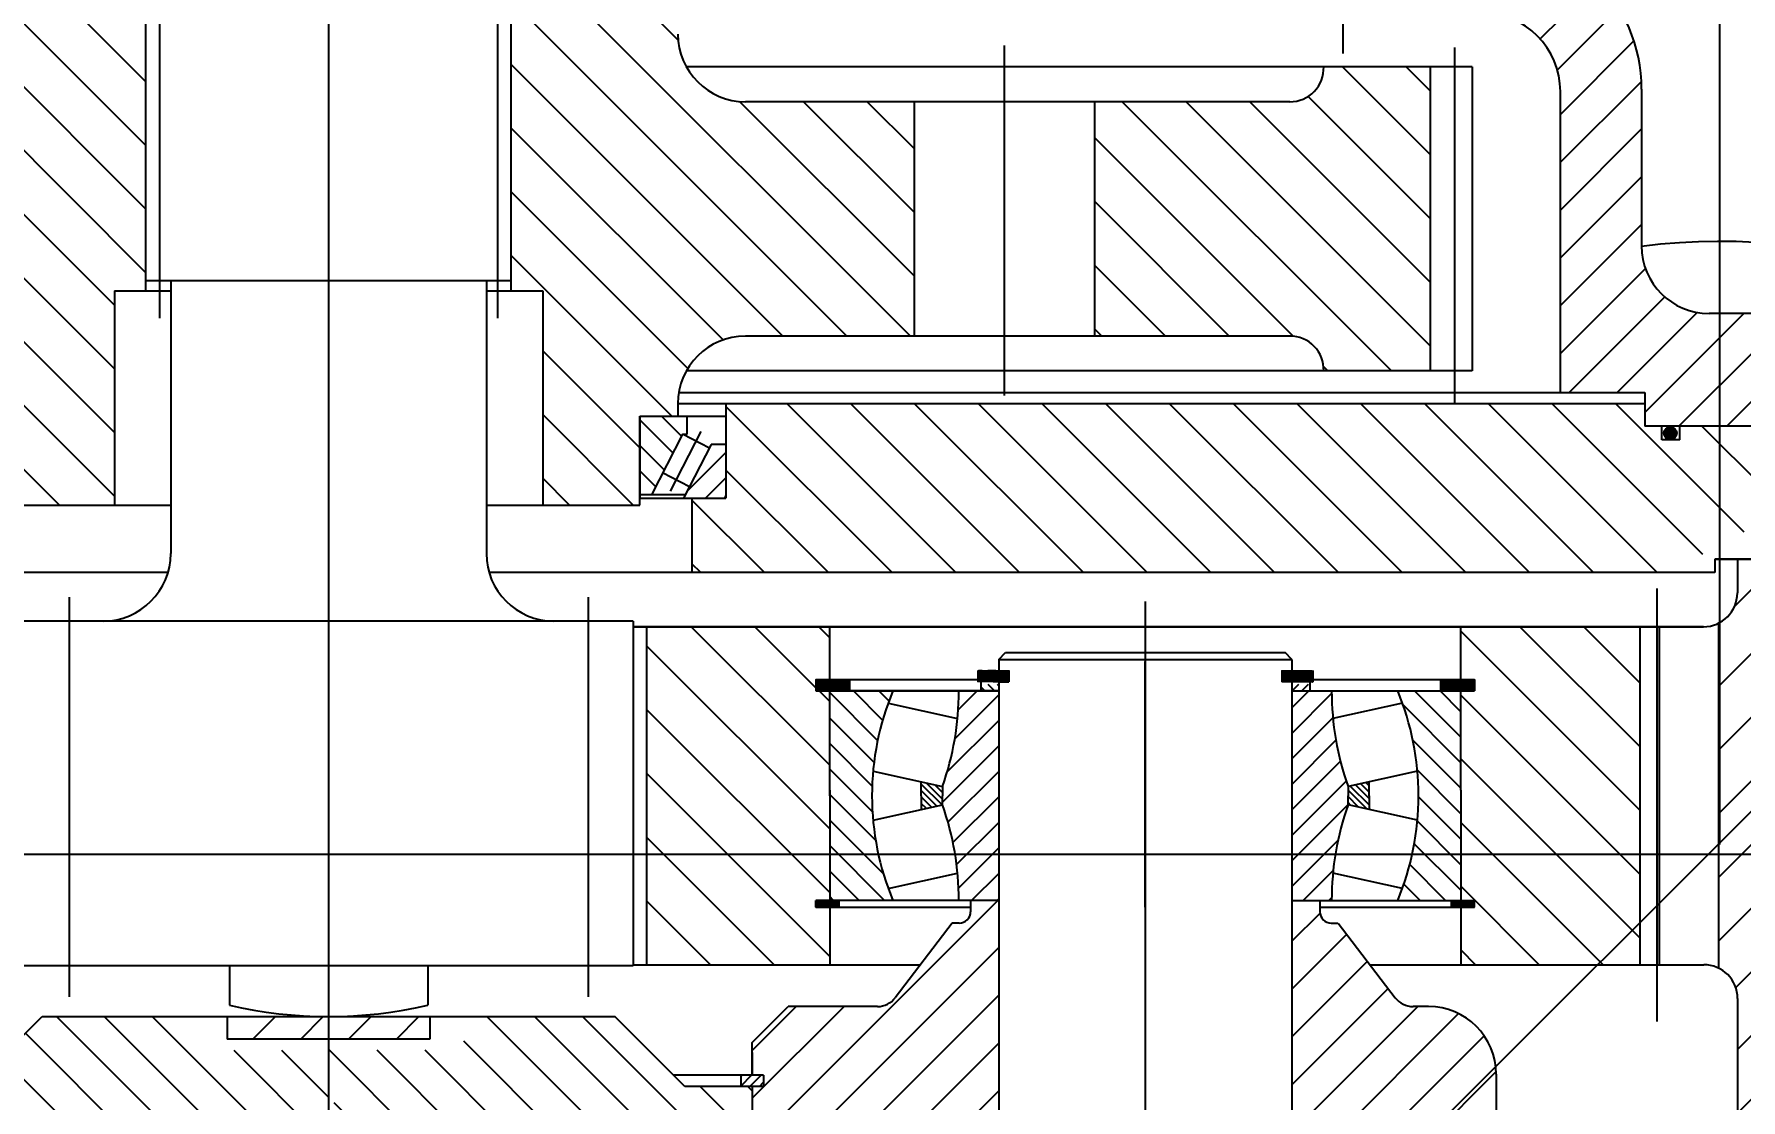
# Model space of a CAD drawing. Header units: millimetres. Extents: x 0 to 42000, y 0 to 29700.
# Drawn here: x 19156 to 19913, y 11989 to 12462 of the extents above; entities that cross this region are included whole.
import ezdxf

# ---------------------------------------------------------------- set-up
doc = ezdxf.new("R2010")
doc.units = ezdxf.units.MM
doc.header["$LTSCALE"] = 1000
doc.linetypes.add('G', pattern=[2, 1.25, -0.25, 0.25, -0.25])
for name, color, linetype in [('01', 7, 'Continuous'), ('02', 1, 'Continuous'), ('05', 142, 'G'), ('08', 1, 'Continuous'), ('10', 1, 'Continuous'), ('11', 3, 'Continuous')]:
    doc.layers.add(name, color=color, linetype=linetype)
doc.styles.get("Standard").update_dxf_attribs({"font": 'isocp', "width": 0.707, "bigfont": 'intecad.shx'})
doc.dimstyles.new('INTE', dxfattribs={"dimscale": 100, "dimtxt": 3.5, "dimasz": 3, "dimexe": 3, "dimexo": 0, "dimgap": 1, "dimtad": 1, "dimdec": 0, "dimdsep": 46, "dimtxsty": 'Standard', "dimcen": 0, "dimclrd": 1, "dimclre": 1, "dimclrt": 3, "dimaunit": 1, "dimadec": 0, "dimazin": 0, "dimtfac": 1, "dimtdec": 0, "dimtmove": 0, "dimatfit": 0, "dimfxl": 1, "dimarcsym": 0})
pattern_1 = [(135, (4698.081268292802, -712.9915346404514), (-14.14213562373095, -14.14213562373095), [])]
pattern_2 = [(45, (4683.626760356682, -304.5716036812109), (-10.60660171779821, 10.60660171779821), [])]
pattern_3 = [(314.9999999978389, (13747.99945485254, 7844.85370287909), (-0.07071067812132183, -0.07071067811598768), [])]
pattern_4 = [(224.9999999976978, (6452.381069146782, 7844.853703163252), (0.0707106781158135, -0.070710678121496), [])]
pattern_5 = [(45, (4698.081268292802, -715.9915346404514), (-0.07071067811865475, 0.07071067811865475), [])]

# ---------------------------------------------------------------- blocks, each defined once
blk = doc.blocks.new('01001')
at = {"layer": '02', "linetype": 'Continuous'}
h = blk.add_hatch(dxfattribs=at)
h.set_pattern_fill('_USER', color=1, scale=15, angle=45, style=0, pattern_type=0)
h.set_pattern_definition(pattern_2)
h.paths.add_polyline_path([(10010.37645506107, 3336.957599658789), (10032.62475829871, 3372.957599658787), (10018.64487150132, 3372.957599658788), (9997.860261810489, 3408.957599658798), (9949.572761810552, 3408.957599658799), (9949.572761810552, 3380.382599628912), (9949.572761810494, 3373.282599642449), (9947.972761810492, 3373.282599642449), (9947.972761810492, 3366.282599642448), (9941.572761810496, 3362.587557919635), (9935.172761810492, 3366.282599642448), (9935.172761810492, 3373.282599642449), (9933.572761810494, 3373.28259964245), (9933.572761810494, 3396.282599642449), (9933.572761810476, 3408.9575996588), (9914.34557855899, 3408.957599658799), (9914.072761810494, 3407.816050346129), (9914.072761810494, 3336.957599658789)])
h.paths.add_polyline_path([(10032.62475829871, 3372.957599658787), (10010.37645506107, 3336.957599658789), (10163.86026181049, 3336.957599658787), (10163.86026181049, 3372.957599658788)])
h.paths.add_polyline_path([(10249.36026181049, 3336.957599658787, -0.4142135623731018), (10284.36026181049, 3301.957599658787), (10284.36026181049, 3225.90964461129), (10320.36026181049, 3260.336231309419), (10320.36026181049, 3302.957599658789, 0.4142135623730943), (10250.36026181049, 3372.957599658789), (10211.86026181049, 3372.957599658788), (10211.86026181049, 3336.957599658787)])
h.paths.add_polyline_path([(10320.36026181049, 3233.457599658791), (10320.36026181049, 3260.336231309419), (10284.36026181049, 3225.90964461129), (10284.3602618105, 3168.457599658791), (10321.83526181049, 3168.457599658791), (10321.83526181049, 3153.457599658789), (10337.15590877469, 3153.457599658789), (10373.36026181045, 3181.783444059348), (10373.36026181045, 3203.45759965879), (10369.76026181026, 3203.45759965879), (10350.36026181049, 3203.45759965879, -0.4142135623730994)])
h.paths.add_polyline_path([(10373.36026181045, 3153.457599658789), (10373.36026181045, 3181.78344405935), (10337.35244743172, 3153.611369107789), (10337.35244743172, 3153.457599658789)], flags=17)
h.paths.add_polyline_path([(10396.36026181045, 3154.578611085149), (10427.86026181049, 3170.152172799031), (10427.86026181049, 3203.45759965879), (10401.06283512046, 3203.457599658791), (10396.36026181045, 3199.778363636266)])
h.paths.add_polyline_path([(9955.00542874775, 3400.61358256479), (9970.176427863578, 3400.61358256479), (9970.176427863578, 3420.305890257097), (9955.00542874775, 3420.305890257097)], flags=9)
h.paths.add_polyline_path([(9904.191175978995, 3387.036775640824), (9919.362175094822, 3387.036775640824), (9919.362175094822, 3406.729083333133), (9904.191175978995, 3406.729083333133)], flags=9)
h.paths.add_polyline_path([(10326.01557284503, 3141.193825914323), (10341.18657196086, 3141.193825914323), (10341.18657196086, 3160.886133606632), (10326.01557284503, 3160.886133606632)], flags=9)
h = blk.add_hatch(dxfattribs=at)
h.set_pattern_fill('_USER', color=1, scale=20, angle=135, style=0, pattern_type=0)
h.set_pattern_definition(pattern_1)
h.paths.add_polyline_path([(9398.098275912576, 3297.457599658798), (9311.360261810492, 3297.4575996588, -0.4142135623728647), (9296.360261810492, 3312.457599658789), (9252.860261810494, 3312.457599658789), (9252.860261810494, 3178.45759965879), (9296.360261810489, 3178.45759965879, -0.4142135623733092), (9311.360261810489, 3193.4575996588), (9398.098275912576, 3193.457599658798)])
h.paths.add_polyline_path([(9656.860261810492, 3372.457599658789), (9599.747761810499, 3372.457599658789), (9599.747761810497, 3332.957599658789), (9582.860261810492, 3332.957599658789), (9582.860261810492, 3327.457599658792, -0.4142135623730673), (9552.860261810492, 3297.457599658796), (9478.098275912576, 3297.457599658797), (9478.098275912576, 3193.457599658796), (9552.860261810494, 3193.457599658795, -0.4142135623730898), (9582.860261810492, 3163.457599658795), (9582.860261810492, 3157.957599658789), (9599.747761810493, 3157.957599658789), (9599.747761810493, 3154.46959965879), (9599.747761810499, 3118.457599658788), (9642.860261810494, 3118.457599658789), (9642.860261810492, 3213.457599658789), (9656.860261810492, 3213.457599658789)])
h.paths.add_polyline_path([(9997.622247708408, 3297.457599658791), (9922.860261810492, 3297.457599658791, -0.414213562373094), (9892.860261810492, 3327.457599658791), (9892.860261810492, 3332.957599658789), (9875.972761810495, 3332.957599658789), (9875.972761810495, 3369.469599658789), (9875.972761810495, 3372.457599658789), (9818.860261810492, 3372.457599658789), (9818.860261810492, 3213.457599658791), (9832.860261810492, 3213.45759965879), (9832.860261810492, 3118.457599658789), (9875.972761810495, 3118.457599658789), (9875.972761810495, 3157.957599658789), (9892.860261810492, 3157.957599658789), (9892.860261810492, 3163.45759965879, -0.4142135623730941), (9922.860261810492, 3193.45759965879), (9997.62224770841, 3193.457599658791)])
h.paths.add_polyline_path([(10226.62900549456, 3312.957599658791), (10179.35192616106, 3312.957599658791, -0.4240125356311736), (10164.36026181049, 3297.45759965879), (10077.62224770841, 3297.457599658791), (10077.62224770841, 3193.457599658791), (10164.3602618105, 3193.457599658791, -0.424012535631208), (10179.35192616106, 3177.957599658789), (10222.44163333413, 3177.957599658789), (10226.62900549456, 3181.788190911139)])
h.paths.add_polyline_path([(10109.71890415275, 3225.531780872473), (10109.71890415275, 3265.383418445107), (10145.71890415275, 3265.383418445107), (10145.71890415275, 3225.531780872473)], flags=24)
h.paths.add_polyline_path([(10102.18459648503, 3265.839934901323), (10117.35559560085, 3265.839934901323), (10117.35559560085, 3285.532242593631), (10102.18459648503, 3285.532242593631)], flags=24)
at = {"layer": '02'}
h = blk.add_hatch(dxfattribs=at)
h.set_pattern_fill('_USER', color=256, scale=20, angle=135, style=0, pattern_type=0)
h.set_pattern_definition(pattern_1)
h.paths.add_polyline_path([(10374.86026181032, 3153.457599658789), (10337.35244743172, 3153.457599658789), (10337.35244743172, 3147.457599658789), (10333.35244743172, 3147.457599658789, -0.04371584273154108), (10332.85659392589, 3147.457599658789), (10329.35244743172, 3147.45759965879), (10329.35244743172, 3153.457599658789), (10321.83526181049, 3153.457599658789), (10321.83526181049, 3163.457599658789), (9914.072761810496, 3163.457599658789), (9914.072761810496, 3121.445599658789), (9899.072761810494, 3121.445599658789), (9899.072761810494, 3088.457599658789), (10332.96148828669, 3088.457599658789), (10374.86026181032, 3111.342541408391)])
h.paths.add_polyline_path([(10427.86026181049, 3140.290928454827), (10394.86026181059, 3122.266461048665), (10394.86026181059, 3094.45759965879), (10408.48526181049, 3094.457599658789), (10408.48526181049, 3079.45759965879), (10427.86026181049, 3079.457599658791)])
h.paths.add_polyline_path([(10427.86026181049, 3140.290928454827), (10427.86026181049, 3153.457599658789), (10394.86026181059, 3153.457599658789), (10394.86026181059, 3122.266461048666)])
h.paths.add_polyline_path([(9576.647761810491, 3121.445599658789), (9561.647761810491, 3121.445599658789), (9561.647761810487, 3163.457599658787), (9272.722761810492, 3163.457599658787), (9272.722761810492, 3103.782599654504), (9252.968662219091, 3103.782599654504), (9252.968662219091, 3088.457599658791), (9576.647761810491, 3088.457599658791)])
h.paths.add_polyline_path([(10109.94517407693, 3063.932192288436), (10109.94517407693, 3110.571029861071), (10145.94517407693, 3110.571029861071), (10145.94517407693, 3063.932192288436)], flags=9)
h.paths.add_polyline_path([(9958.582199809855, 3077.583199658789), (9958.582199809855, 3108.247999658789), (9994.582199809855, 3108.247999658789), (9994.582199809855, 3077.583199658789)], flags=9)
h.paths.add_polyline_path([(10175.45139007138, 3132.362037592963), (10190.6223891872, 3132.362037592963), (10190.6223891872, 3152.054345285272), (10175.45139007138, 3152.054345285272)], flags=24)
h.paths.add_polyline_path([(10324.06297717419, 3141.08641268438), (10339.23397629002, 3141.08641268438), (10339.23397629002, 3160.778720376688), (10324.06297717419, 3160.778720376688)], flags=24)
h = blk.add_hatch(dxfattribs=at)
h.set_pattern_fill('_USER', color=256, scale=0.1, angle=45, style=0, pattern_type=0)
h.set_pattern_definition([(45, (4698.081268292802, -712.9915346404514), (-0.07071067811865475, 0.07071067811865475), [])])
h.paths.add_polyline_path([(10330.26343900231, 3150.287843008341, 0.3888471913201447), (10332.85659392589, 3147.457599658789), (10333.35244743172, 3147.457599658789, 0.3888471913202292), (10335.9456023553, 3150.287843008341, 1)])
h = blk.add_hatch(dxfattribs=at)
h.set_pattern_fill('_USER', color=256, scale=20, angle=45, style=0, pattern_type=0)
h.set_pattern_definition([(45, (4698.081268292802, -712.9915346404514), (-14.14213562373095, 14.14213562373095), [])])
h.paths.add_polyline_path([(9121.285261810492, 3051.105072075105), (9067.70000355169, 3079.457599658791), (9067.235261810492, 3079.457599658791), (9067.235261810492, 3078.457599658789), (9047.860261810492, 3078.45759965879), (9047.860261810494, 2855.907421699933), (9112.735261810492, 2839.03723684441), (9112.735261810492, 2899.457599658787, -0.289261294317525), (9121.285261810492, 2913.000032970419)])
h.paths.add_polyline_path([(9112.860261810492, 3094.457599658789), (9090.860261810492, 3094.457599658788), (9090.860261810492, 3067.20326175943), (9121.285261810493, 3051.105072075106), (9121.285261810492, 3065.975412336253, -0.2867567683141176), (9112.860261810494, 3079.457599658789)])
h.paths.add_polyline_path([(9090.860261810492, 3094.457599658789), (9078.617061609752, 3094.457599658789), (9078.617061609752, 3090.457599658789), (9071.617061609752, 3090.457599658788), (9071.617061609752, 3094.457599658788), (9067.235261810492, 3094.457599658789), (9067.235261810492, 3079.703499435424), (9090.860261810494, 3067.20326175943)])
h.paths.add_polyline_path([(9112.735261810492, 2839.03723684441), (9047.860261810492, 2855.907421699933), (9047.860261810492, 2728.45759965879), (9034.580261810494, 2728.45759965879), (9034.580261810494, 2678.45759965879), (9058.485261810494, 2678.45759965879), (9058.485261810492, 2659.45759965879), (9112.735261810492, 2659.45759965879)])
h.paths.add_polyline_path([(9008.580261810494, 2728.45759965879), (8976.510261810494, 2728.45759965879), (8976.510261810494, 2678.457599658788), (9008.580261810494, 2678.45759965879)])
h.paths.add_polyline_path([(10427.86026181049, 3062.309830953774), (10354.43526181049, 3033.348146779909), (10354.43526181049, 2951.094088121154), (10427.86026181049, 2943.078959105712)])
h.paths.add_polyline_path([(10384.86026181049, 3063.189255898038), (10376.86026181035, 3068.206836634586), (10376.86026181035, 3073.371388236978), (10374.86026181032, 3073.371388236979), (10374.86026181032, 3094.457599658789), (10372.86026181049, 3094.457599658789), (10372.86026181049, 3089.45759965879), (10365.86026181049, 3089.45759965879), (10365.86026181049, 3094.457599658789), (10362.86026181049, 3094.457599658789), (10362.86026181049, 3079.457599658789, -0.2867567683141442), (10354.43526181049, 3065.975412336252), (10354.43526181049, 3033.348146779909), (10384.86026181049, 3045.34895360306)])
h.paths.add_polyline_path([(10427.86026181049, 3078.457599658789), (10408.48526181049, 3078.45759965879), (10408.48526181049, 3094.457599658789), (10394.86026181059, 3094.45759965879), (10394.86026181059, 3073.371388236978), (10392.86026181056, 3073.371388236978), (10392.86026181056, 3068.206836634586), (10384.86026181049, 3063.189255898023), (10384.86026181049, 3045.348953603059), (10427.86026181049, 3062.309830953774)])
h.paths.add_polyline_path([(10427.86026181049, 2943.078959105711), (10354.43526181049, 2951.094088121154), (10354.43526181049, 2913.000032970421, -0.2892612943175812), (10362.98526181049, 2899.457599658788), (10362.98526181049, 2812.420287349652), (10427.86026181049, 2805.665642016207)])
h.paths.add_polyline_path([(10427.86026181049, 2805.665642016207), (10362.98526181049, 2812.420287349651), (10362.98526181049, 2685.87538590358), (10417.31026181049, 2674.478315774517), (10417.31026181049, 2678.457599658789), (10441.14026181049, 2678.457599658787), (10441.14026181049, 2728.457599658788), (10435.89026181018, 2728.457599658788), (10427.86026181049, 2728.45759965879)])
h.paths.add_polyline_path([(10417.31026181049, 2674.478315774516), (10362.98526181049, 2685.87538590358), (10362.98526181049, 2659.457599658789), (10417.31026181049, 2659.457599658789)])
h.paths.add_polyline_path([(10499.21026181049, 2728.45759965879), (10467.14026181049, 2728.45759965879), (10467.14026181049, 2678.457599658789), (10499.21026181049, 2678.45759965879)])
h.paths.add_polyline_path([(10387.40644456204, 2982.288218733184), (10402.57744367787, 2982.288218733184), (10402.57744367787, 3001.980526425493), (10387.40644456204, 3001.980526425493)], flags=24)
at = {"layer": '02', "linetype": 'Continuous'}
h = blk.add_hatch(dxfattribs=at)
h.set_pattern_fill('_USER', color=1, scale=20, angle=135, style=0, pattern_type=0)
h.set_pattern_definition(pattern_1)
h.paths.add_polyline_path([(9960.190261832859, 2991.957599658787), (9960.190261832859, 3035.957599653853), (9954.095406884224, 3035.957599653853), (9954.095406884226, 3038.957599653853), (9960.190261832859, 3038.957599653853), (9960.19026183286, 3064.45759965879), (9878.941611618844, 3064.457599658789), (9878.941611618844, 2914.457599658787), (9960.190261834321, 2914.457599658787), (9960.190261833839, 2939.957599669081), (9954.09540688236, 2939.95759966931), (9954.09540688247, 2942.95759966362), (9960.190261833783, 2942.957599663628)])
h.paths.add_polyline_path([(10240.19026178804, 2988.285462284257), (10240.19026178719, 2942.957599658518), (10246.28511673499, 2942.957599658289), (10246.28511673488, 2939.957599658289), (10240.19026178713, 2939.957599658519), (10240.19026178665, 2914.457599658787), (10319.63151491537, 2914.457599658788), (10319.63151491537, 3019.62019137448)])
h.paths.add_polyline_path([(10246.28511673675, 3035.957599653853), (10240.19026178811, 3035.957599653853), (10240.19026178811, 2991.957599658787), (10240.19026178804, 2988.285462284257), (10319.63151491537, 3019.62019137448), (10319.63151491537, 3064.457599658789), (10289.02121631355, 3064.45759965879), (10242.33467733305, 3038.957599653852), (10246.28511673675, 3038.957599653852)])
h.paths.add_polyline_path([(10240.19026178811, 3064.457599658789), (10240.19026178811, 3038.957599653853), (10242.33467733305, 3038.957599653853), (10289.02121631355, 3064.457599658789)], flags=17)
h.paths.add_polyline_path([(9903.206102576856, 3002.432117611546), (9903.206102576856, 3071.44559965879), (9939.210826986306, 3071.44559965879), (9939.210826986306, 3002.432117611546)], flags=9)
h.paths.add_polyline_path([(10290.11221695485, 2948.247788721553), (10305.28321607068, 2948.247788721553), (10305.28321607068, 2967.940096413861), (10290.11221695485, 2967.940096413861)], flags=24)
h.paths.add_polyline_path([(10233.08882439856, 3028.685489660255), (10248.25982351439, 3028.685489660255), (10248.25982351439, 3048.377797352564), (10233.08882439856, 3048.377797352564)], flags=9)
h = blk.add_hatch(dxfattribs=at)
h.set_pattern_fill('_USER', color=1, scale=0.1, angle=135, style=0, pattern_type=0)
h.set_pattern_definition([(135, (4698.081268292802, -711.9915346404514), (-0.07071067811865477, -0.07071067811865475), [])])
h.paths.add_polyline_path([(10025.85989835344, 3044.957599653852), (10025.85989835344, 3039.957599653852), (10035.19026181048, 3039.957599653853), (10035.19026181048, 3044.957599653852)])
h.paths.add_polyline_path([(10035.19026181049, 3039.957599653853), (10039.60216880108, 3039.957599653852), (10039.60216880108, 3044.957599653852), (10035.19026181049, 3044.957599653852)])
h = blk.add_hatch(dxfattribs=at)
h.set_pattern_fill('_USER', color=1, scale=0.1, angle=135, style=0, pattern_type=0)
h.set_pattern_definition([(45.00000000000001, (15502.29925532817, -711.9915346404514), (0.07071067811865477, -0.07071067811865475), [])])
h.paths.add_polyline_path([(10174.52062526753, 3044.957599653852), (10174.52062526753, 3039.957599653852), (10165.19026181049, 3039.957599653853), (10165.19026181049, 3044.957599653852)])
h.paths.add_polyline_path([(10165.19026181049, 3039.957599653853), (10160.77835481989, 3039.957599653852), (10160.77835481989, 3044.957599653852), (10165.19026181049, 3044.957599653852)])
at = {"layer": '02'}
h = blk.add_hatch(dxfattribs=at)
h.set_pattern_fill('_USER', color=256, scale=0.1, angle=45, style=0, pattern_type=0)
h.set_pattern_definition(pattern_5)
h.paths.add_polyline_path([(10240.19026178811, 3040.957599653853), (10231.15007729624, 3040.957599653852), (10231.15007729625, 3035.957599653854), (10240.19026178811, 3035.957599653853)])
h.paths.add_polyline_path([(10246.28511673676, 3040.957599653854), (10240.19026178811, 3040.957599653854), (10240.19026178811, 3035.957599653853), (10242.33467733305, 3035.957599653853), (10246.28511673677, 3038.115313783325)], flags=16)
h.paths.add_polyline_path([(10233.08882439856, 3025.685489660255), (10248.25982351439, 3025.685489660255), (10248.25982351439, 3045.377797352564), (10233.08882439856, 3045.377797352564)], flags=9)
h = blk.add_hatch(dxfattribs=at)
h.set_pattern_fill('_USER', color=256, scale=0.1, angle=45, style=0, pattern_type=0)
h.set_pattern_definition(pattern_5)
h.paths.add_polyline_path([(9954.095406884226, 3040.957599653852), (9954.095406884226, 3035.957599653852), (9960.190261832857, 3035.957599653853), (9960.190261832857, 3040.957599653852)])
h.paths.add_polyline_path([(9960.190261832857, 3040.957599653852), (9960.190261832857, 3035.957599653852), (9969.23044632475, 3035.957599653852), (9969.23044632475, 3040.957599653852)])
h = blk.add_hatch(dxfattribs=at)
h.set_pattern_fill('_USER', color=256, scale=3, angle=135, style=0, pattern_type=0)
h.set_pattern_definition([(135, (4698.081268292802, -712.9915346404514), (-2.121320343559643, -2.121320343559642), [])])
h.paths.add_polyline_path([(10027.23248792008, 3038.957599653853), (10027.23248792008, 3035.957599653853), (10035.19026181048, 3035.957599653852), (10035.19026181048, 3038.957599653854)])
h = blk.add_hatch(dxfattribs=at)
h.set_pattern_fill('_USER', color=256, scale=3, angle=135, style=0, pattern_type=0)
h.set_pattern_definition([(45.00000000000001, (15502.29925532817, -712.9915346404514), (2.121320343559643, -2.121320343559642), [])])
h.paths.add_polyline_path([(10173.14803570089, 3038.957599653853), (10173.14803570089, 3035.957599653853), (10165.19026181049, 3035.957599653852), (10165.19026181049, 3038.957599653854)])
h = blk.add_hatch(dxfattribs=at)
h.set_pattern_fill('_USER', color=256, scale=0.1, angle=45, style=0, pattern_type=0)
h.set_pattern_definition([(135.0000000001876, (15502.29925534048, -715.991534622764), (0.07071067811842323, 0.07071067811888627), [])])
h.paths.add_polyline_path([(10240.19026178813, 3040.957599654312), (10246.28511673676, 3040.957599654331), (10246.28511673678, 3035.957599654331), (10240.19026178814, 3035.957599654312)])
h.paths.add_polyline_path([(10231.15007729624, 3040.957599654282), (10240.19026178813, 3040.957599654313), (10240.19026178814, 3035.957599654312), (10231.15007729625, 3035.957599654282)])
h = blk.add_hatch(dxfattribs=at)
h.set_pattern_fill('_USER', color=256, scale=3, angle=45, style=0, pattern_type=0)
h.set_pattern_definition([(45, (4698.081268292802, -712.9915346404514), (-2.121320343559642, 2.121320343559643), [])])
h.paths.add_polyline_path([(10231.15007729625, 3038.957599654282), (10240.19026178814, 3038.957599654311), (10240.19026178815, 3035.957599654313), (10231.15007729626, 3035.957599654283)])
at = {"layer": '02', "linetype": 'Continuous'}
h = blk.add_hatch(dxfattribs=at)
h.set_pattern_fill('_USER', color=1, scale=15, angle=45, style=0, pattern_type=0)
h.set_pattern_definition([(45, (4698.081268292802, -304.5716036812109), (-10.60660171779821, 10.60660171779821), [])])
h.paths.add_polyline_path([(9310.530261810494, 2942.957599663723), (9298.030261810494, 2942.957599663708), (9298.030261810494, 2937.957599663907, -0.4142135623729884), (9293.030261810494, 2932.957599663909), (9290.950682277176, 2932.957599663909), (9289.912424871283, 2932.957599663909), (9264.643795918417, 2899.894006511444, -0.2339646167332743), (9256.691888091667, 2895.957599663602), (9249.860261810496, 2895.957599663602, 0.4142135623731128), (9219.860261810492, 2865.957599663602), (9219.860261810492, 2810.957599658629, 0.414213562373094), (9249.860261810492, 2780.957599658629), (9299.92534664064, 2780.957599658629), (9299.92534664064, 2788.957599658626), (9310.530261810494, 2788.957599658626)])
h.paths.add_polyline_path([(9440.530261810494, 2788.957599658626), (9451.373612900457, 2788.957599658625), (9451.373612900457, 2780.957599658627), (9487.860261810492, 2780.957599658628, -0.4142135623730951), (9507.860261810492, 2760.957599658628), (9507.860261810492, 2670.957599658628), (9509.260261810492, 2670.957599658628), (9509.260261810492, 2618.457599658786), (9578.425261810495, 2618.457599658786), (9578.425261810495, 2825.45759965879), (9572.360261810492, 2825.45759965879), (9572.360261810494, 2848.457599658791), (9549.860261810492, 2848.457599658791), (9549.860261810492, 2860.457599658789), (9544.860261810492, 2860.45759965879), (9544.860261810492, 2865.457599658789), (9549.860261810494, 2865.457599658789), (9549.860261810496, 2880.031752290633), (9533.934414437517, 2895.957599663609), (9494.368635534373, 2895.957599658626, -0.2339646167567582), (9486.416727706586, 2899.894006506177), (9461.148098749705, 2932.957599663909), (9458.922506986324, 2932.957599663909), (9458.030261810503, 2932.957599663907, -0.414213562373681), (9453.030261810494, 2937.957599663907), (9453.030261810494, 2942.957599663707), (9440.530261810494, 2942.957599663722)])
h.paths.add_polyline_path([(10035.19026181049, 2942.95759966372), (10022.69026181049, 2942.957599663706), (10022.69026181049, 2937.957599663907, -0.414213562373681), (10017.69026181048, 2932.957599663907), (10016.79801663466, 2932.957599663909), (10014.57242487128, 2932.957599663909), (9989.303795914355, 2899.819853889524, -0.233964616721668), (9981.351888087873, 2895.883447042031), (9941.786109183471, 2895.883447042034), (9925.860261810489, 2879.957599669057), (9925.860261810492, 2865.457599658789), (9930.860261810492, 2865.457599658789), (9930.860261810492, 2860.457599658789), (9925.860261810492, 2860.457599658789), (9925.860261810492, 2848.457599658791), (9903.360261810494, 2848.45759965879), (9903.360261810492, 2825.45759965879), (9897.295261810494, 2825.457599658789), (9897.295261810494, 2618.457599658786), (9966.460261810495, 2618.457599658787), (9966.460261810495, 2670.957599658628), (9967.860261810492, 2670.957599658628), (9967.860261810492, 2760.957599658628, -0.3892033906095524), (9986.139620635447, 2780.883447042032), (10024.34691072053, 2780.883447042033), (10024.34691072053, 2788.883447042031), (10035.19026181049, 2788.883447042031)])
h.paths.add_polyline_path([(10255.86026181049, 2865.883447047007, 0.4142135623731128), (10225.86026181049, 2895.883447047007), (10219.02863552932, 2895.883447047006, -0.2339646167216768), (10211.07672770284, 2899.819853894501), (10185.8080987497, 2932.957599663909), (10184.76984134381, 2932.957599663909), (10183.58250698632, 2932.957599663909), (10182.6902618105, 2932.957599663907, -0.414213562373681), (10177.69026181049, 2937.957599663907), (10177.69026181049, 2942.957599663705), (10165.19026181049, 2942.95759966372), (10165.19026181049, 2788.883447042031), (10175.79517698035, 2788.883447042031), (10175.79517698035, 2780.883447042033), (10225.86026181049, 2780.883447042033, 0.414213562373094), (10255.86026181049, 2810.883447042033)])
at = {"layer": '02', "linetype": 'Continuous', "ltscale": 0.8}
h = blk.add_hatch(dxfattribs=at)
h.set_pattern_fill('_USER', color=1, scale=0.1, angle=45, style=0, pattern_type=0)
h.set_pattern_definition(pattern_3)
h.paths.add_polyline_path([(9964.390052588691, 2942.957599668922), (9964.390052588578, 2939.957599668922), (9954.095406882358, 2939.95759966931), (9954.09540688247, 2942.957599669311)])
h = blk.add_hatch(dxfattribs=at)
h.set_pattern_fill('_USER', color=1, scale=0.1, angle=45, style=0, pattern_type=0)
h.set_pattern_definition(pattern_3)
h.paths.add_polyline_path([(9964.390052588691, 2942.957599668922), (9964.390052588578, 2939.957599668923), (9954.095406882358, 2939.957599669309), (9954.09540688247, 2942.95759966931)])
h = blk.add_hatch(dxfattribs=at)
h.set_pattern_fill('_USER', color=1, scale=0.1, angle=45, style=0, pattern_type=0)
h.set_pattern_definition(pattern_4)
h.paths.add_polyline_path([(10235.99047102878, 2942.957599658343), (10235.99047102866, 2939.957599658343), (10246.28511673488, 2939.957599657929), (10246.285116735, 2942.957599657929)])
h = blk.add_hatch(dxfattribs=at)
h.set_pattern_fill('_USER', color=1, scale=0.1, angle=45, style=0, pattern_type=0)
h.set_pattern_definition(pattern_4)
h.paths.add_polyline_path([(10235.99047102878, 2942.957599658343), (10235.99047102866, 2939.957599658343), (10246.28511673488, 2939.957599657929), (10246.285116735, 2942.957599657929)])
at = {"layer": '02', "linetype": 'Continuous'}
h = blk.add_hatch(dxfattribs=at)
h.set_pattern_fill('_USER', color=1, scale=15, angle=135, style=0, pattern_type=0)
h.set_pattern_definition([(135, (4683.626760356682, -304.5716036812109), (-10.60660171779821, -10.60660171779821), [])])
h.paths.add_polyline_path([(9579.860261810492, 2860.45759965879), (9549.860261810492, 2860.45759965879), (9549.860261810492, 2848.45759965879), (9572.360261810492, 2848.457599658791), (9572.360261810492, 2842.457599658791), (9578.360261810492, 2842.457599658791), (9578.360261810492, 2835.457599658791), (9576.312361057051, 2835.457599658791), (9579.032644618641, 2825.45759965879), (9582.285261810492, 2825.45759965879), (9582.285261810492, 2828.45759965879), (9737.860261810492, 2828.457599658791), (9737.860261810492, 2876.457599658789), (9677.860261810492, 2876.45759965879), (9677.860261810492, 2891.457599658793), (9610.860261810496, 2891.457599658794)])
h.paths.add_polyline_path([(9893.435261810493, 2828.45759965879), (9893.435261810493, 2825.45759965879), (9903.360261810492, 2825.45759965879), (9903.360261810492, 2835.45759965879), (9897.360261810492, 2835.45759965879), (9897.360261810492, 2842.457599658791), (9903.360261810492, 2842.45759965879), (9903.360261810492, 2848.45759965879), (9925.860261810492, 2848.457599658791), (9925.860261810492, 2860.457599658789), (9895.860261810494, 2860.457599658789), (9864.860261810496, 2891.457599658789), (9797.860261810492, 2891.45759965879), (9797.860261810492, 2876.45759965879), (9737.860261810492, 2876.45759965879), (9737.860261810492, 2859.790066694007), (9749.10869787393, 2828.45759965879)])
h.paths.add_polyline_path([(9576.312361057051, 2835.45759965879), (9572.360261810492, 2835.457599658791), (9572.360261810492, 2825.45759965879), (9579.032644618641, 2825.45759965879)], flags=16)
h.paths.add_polyline_path([(9540.734952234932, 2854.864873905651), (9555.90595135076, 2854.864873905651), (9555.90595135076, 2874.557181597959), (9540.734952234932, 2874.557181597959)], flags=9)
h.paths.add_polyline_path([(9568.271313976718, 2829.863582564773), (9583.442313092546, 2829.863582564773), (9583.442313092546, 2849.555890257082), (9568.271313976718, 2849.555890257082)], flags=25)
h.paths.add_polyline_path([(9730.771313976718, 2850.696049599987), (9745.942313092546, 2850.696049599987), (9745.942313092546, 2870.388357292296), (9730.771313976718, 2870.388357292296)], flags=9)
h = blk.add_hatch(dxfattribs=at)
h.set_pattern_fill('_USER', color=1, scale=15, angle=45, style=0, pattern_type=0)
h.set_pattern_definition(pattern_2)
h.paths.add_polyline_path([(9782.860261810492, 2891.45759965879), (9737.860261810492, 2891.457599658791), (9737.860261810492, 2881.457599658791), (9782.860261810492, 2881.457599658789)])
h.paths.add_polyline_path([(9737.860261810492, 2881.45759965879), (9737.860261810492, 2891.457599658791), (9692.860261810492, 2891.457599658792), (9692.860261810492, 2881.457599658791)])
at = {"layer": '05', "linetype": 'G'}
h = blk.add_hatch(dxfattribs=at)
h.set_pattern_fill('_USER', color=4, scale=3, angle=45, style=0, pattern_type=0)
h.set_pattern_definition([(45, (6138.521607112002, -304.5716036812109), (-2.121320343559642, 2.121320343559643), [])])
h.paths.add_polyline_path([(9930.860261810492, 2860.457599658789), (9930.860261810492, 2865.457599658789), (9920.860261810492, 2865.457599658791), (9920.860261810492, 2860.457599658789)])
at = {"layer": '10', "ltscale": 0.8}
h = blk.add_hatch(dxfattribs=at)
h.set_pattern_fill('U', color=256, scale=8, angle=134.9999999882484, style=0, pattern_type=0)
h.set_pattern_definition([(134.9999999882484, (10100.19026181049, 3035.957599653853), (-5.65685425065262, -5.65685424833214), [])])
edge = h.paths.add_edge_path()
edge.add_arc((10100.19026181049, 2989.457599658827), 121.2499999811928, 157.4490302580633, 180.0000000000001, ccw=False)
edge.add_line((9988.211190123397, 3035.957599653853), (9960.190261832859, 3035.957599653853))
edge.add_line((9960.190261832859, 3035.957599653853), (9960.190261832859, 2989.457599658826))
edge.add_line((9960.190261832859, 2989.457599658826), (9960.190261833735, 2942.957599663627))
edge.add_line((9960.190261833735, 2942.957599663628), (9988.211190123397, 2942.9575996638))
edge.add_arc((10100.19026181049, 2989.457599658826), 121.2499999811928, 180, 202.5509697419367, ccw=False)
edge = h.paths.add_edge_path()
edge.add_line((10212.16933349757, 2942.9575996638), (10240.19026178723, 2942.957599663628))
edge.add_line((10240.19026178723, 2942.957599663628), (10240.19026178811, 2989.457599658827))
edge.add_line((10240.19026178811, 2989.457599658826), (10240.19026178811, 3035.957599653853))
edge.add_line((10240.19026178811, 3035.957599653853), (10212.16933349757, 3035.957599653853))
edge.add_arc((10100.19026181049, 2989.457599658827), 121.249999981193, 359.99999999999994, 382.5509697419367, ccw=False)
edge.add_arc((10100.19026181049, 2989.457599658826), 121.2499999811929, 337.4490302580633, 360, ccw=False)
h = blk.add_hatch(dxfattribs=at)
h.set_pattern_fill('U', color=256, scale=8, angle=224.9999999647452, style=0, pattern_type=0)
h.set_pattern_definition([(224.9999999647452, (10100.19026181049, 3035.957599653853), (5.656854246011648, -5.656854252973113), [])])
edge = h.paths.add_edge_path()
edge.add_line((10017.50276181086, 2942.9575996638), (10035.19026182461, 2942.95759966372))
edge.add_line((10035.19026182461, 2942.95759966372), (10035.18096182487, 3035.957599653853))
edge.add_line((10035.18096182487, 3035.957599653853), (10017.50276181086, 3035.957599653853))
edge.add_arc((9890.190261831498, 3035.957599653853), 127.3124999793561, 340.5215562889446, 360, ccw=False)
edge.add_line((10010.21628701891, 2993.504968066345), (10010.21628701891, 2989.457599658826))
edge.add_line((10010.21628701891, 2989.457599658826), (10010.21628701891, 2985.410231251308))
edge.add_arc((9890.190261831498, 2942.9575996638), 127.3124999793562, 360, 379.47844371105543, ccw=False)
edge = h.paths.add_edge_path()
edge.add_line((10165.19026179636, 2942.95759966372), (10182.87776181011, 2942.9575996638))
edge.add_arc((10310.19026178947, 2942.9575996638), 127.3124999793563, 160.5215562889447, 180, ccw=False)
edge.add_line((10190.16423660206, 2985.410231251309), (10190.16423660206, 2989.457599658827))
edge.add_line((10190.16423660206, 2989.457599658826), (10190.16423660206, 2993.504968066345))
edge.add_arc((10310.19026178947, 3035.957599653853), 127.3124999793559, 180, 199.4784437110554, ccw=False)
edge.add_line((10182.87776181011, 3035.957599653853), (10165.1995617961, 3035.957599653853))
edge.add_line((10165.1995617961, 3035.957599653853), (10165.19026179636, 2942.95759966372))
h = blk.add_hatch(dxfattribs=at)
h.set_pattern_fill('U', color=256, scale=2, angle=134.9999999882484, style=0, pattern_type=0)
h.set_pattern_definition([(134.9999999882484, (10100.19026181049, 3035.957599653853), (-1.414213562663155, -1.414213562083035), [])])
h.paths.add_polyline_path([(10000.8412870187, 2983.334338394134), (10010.21628701891, 2985.410231251309), (10010.21628701891, 2989.457599658826), (10010.21628701891, 2993.504968066345), (10000.8412870187, 2995.58086092352), (10000.8412870187, 2989.457599658826)])
h.paths.add_polyline_path([(10199.53923660227, 2989.457599658826), (10199.53923660227, 2995.58086092352), (10190.16423660206, 2993.504968066345), (10190.16423660206, 2989.457599658826), (10190.16423660206, 2985.410231251309), (10199.53923660227, 2983.334338394134)])
at = {"layer": '11', "linetype": 'Continuous'}
h = blk.add_hatch(dxfattribs=at)
h.set_pattern_fill('_USER', color=3, scale=8, angle=135, style=0, pattern_type=0)
h.set_pattern_definition([(135, (4698.081268292802, -304.5716036812109), (-5.656854249492381, -5.65685424949238), [])])
h.paths.add_polyline_path([(9599.747761810497, 3157.957599658788), (9580.268579775042, 3157.957599658789), (9578.716310169799, 3157.95759965879), (9578.716310169799, 3149.86575548536), (9580.841438729423, 3149.865755485361), (9594.632630963213, 3123.032599658786), (9599.747761810499, 3123.032599658788)])
h.paths.add_polyline_path([(9875.972761810495, 3123.032599658788), (9881.087892657772, 3123.032599658787), (9894.879084891563, 3149.865755485361), (9897.004213451186, 3149.86575548536), (9897.004213451186, 3157.957599658789), (9875.972761810495, 3157.957599658789)])
h = blk.add_hatch(dxfattribs=at)
h.set_pattern_fill('_USER', color=3, scale=8, angle=45, style=0, pattern_type=0)
h.set_pattern_definition([(45, (4698.081268292802, -304.5716036812109), (-5.65685424949238, 5.656854249492381), [])])
h.paths.add_polyline_path([(9561.647761810491, 3122.597599658789, 0.4142135623732107), (9562.799761810493, 3121.445599658789), (9580.380486607148, 3121.445599658789), (9568.14205026393, 3145.257599658788), (9561.647761810491, 3145.257599658788)])
h.paths.add_polyline_path([(9914.072761810494, 3145.257599658788), (9907.578473357054, 3145.257599658788), (9895.340037013839, 3121.445599658789), (9912.920761810496, 3121.445599658789, 0.4142135623728638), (9914.072761810496, 3122.597599658789)])
at = {"layer": '01', "ltscale": 0.8}
for p, q in [((9656.860261810494, 3213.457599658789), (9656.860261810494, 3372.45759965879)), ((9818.860261810494, 3213.457599658791), (9818.860261810494, 3372.457599658789)), ((10245.17400549456, 3312.957599658791), (9896.879499696961, 3312.957599658792)), ((10226.62900549456, 3312.957599658791), (10226.62900549456, 3178.45759965879)), ((10320.3602618105, 3302.957599658789), (10320.36026181049, 3233.45759965879)), ((9642.860261810492, 3213.457599658789), (9642.860261810496, 3118.457599658789)), ((9642.860261810492, 3213.457599658789), (9667.860261810494, 3213.457599658789)), ((9818.860261810494, 3217.957599658789), (9656.860261810494, 3217.957599658789)), ((9667.860261810494, 3217.957599658789), (9667.860261810494, 3096.957599658789)), ((9807.860261810494, 3217.957599658789), (9807.860261810494, 3096.957599658789)), ((9807.860261810494, 3213.457599658791), (9832.860261810494, 3213.45759965879)), ((9832.860261810494, 3213.45759965879), (9832.860261810494, 3118.457599658789)), ((10427.86026181049, 3203.457599658789), (10350.36026181049, 3203.45759965879)), ((10245.17400549456, 3177.957599658789), (9896.879499696961, 3177.957599658791)), ((9893.279862894995, 3168.457599658789), (10321.83526181049, 3168.457599658791)), ((9875.972761810497, 3157.957599658789), (9875.972761810497, 3121.445599658789)), ((9875.972761810497, 3157.957599658789), (9914.0727618105, 3157.95759965879)), ((9892.860261810494, 3163.457599658789), (10300.36026181049, 3163.457599658789)), ((9892.860261810494, 3163.457599658789), (10321.83526181049, 3163.457599658789)), ((9892.860261810494, 3163.457599658789), (9892.860261810494, 3157.957599658789)), ((9897.004213451188, 3149.86575548536), (9897.004213451188, 3157.957599658789)), ((10374.86026181032, 3153.457599658789), (10321.83526181049, 3153.457599658789)), ((10329.35244743172, 3147.45759965879), (10329.35244743172, 3153.457599658789)), ((10337.35244743172, 3147.457599658789), (10337.35244743172, 3153.457599658789)), ((9894.879084891563, 3149.86575548536), (9881.087892657775, 3123.032599658787)), ((10337.35244743172, 3147.457599658789), (10329.35244743172, 3147.45759965879)), ((9897.987773487102, 3126.597230074081), (9886.068514408204, 3132.723262893474)), ((9875.972761810497, 3121.445599658789), (9914.072761810496, 3121.445599658789)), ((9899.072761810496, 3121.445599658789), (9899.072761810496, 3088.457599658791)), ((9599.7477618105, 3118.457599658788), (9667.860261810494, 3118.457599658789)), ((9807.860261810494, 3118.457599658789), (9875.972761810497, 3118.457599658789)), ((10374.86026181032, 3094.457599658789), (10352.86026181049, 3094.457599658788)), ((9666.478437853002, 3088.457599658791), (9122.860261810494, 3088.457599658791)), ((10352.8602618105, 3088.457599658789), (9809.242085767986, 3088.45759965879)), ((9899.072761810496, 3088.45759965879), (9809.242085767986, 3088.457599658789)), ((9873.001761810494, 3066.957599658789), (9602.718761810494, 3066.957599658789)), ((9873.001761810494, 3066.957599658789), (9873.001761810494, 2913.957599658789)), ((10347.86026181049, 3064.457599658787), (9873.001761810494, 3064.457599658787)), ((9960.190261832859, 3035.957599653853), (9960.19026183286, 3064.457599658787)), ((10240.19026178811, 2991.957599658787), (10240.19026178811, 3064.457599658787)), ((10319.63151491537, 3064.457599658787), (10319.63151491537, 2914.457599658788)), ((10035.19026181049, 3049.957599653853), (10035.19026181049, 3035.957599653853)), ((10165.19026181049, 3049.957599653853), (10165.19026181049, 2783.883447042031)), ((9954.095406884226, 3039.957599653854), (9954.095406884226, 3035.957599653852)), ((10246.28511673676, 3040.957599654333), (10246.28511673678, 3035.957599654331)), ((10246.28511673676, 3040.957599654333), (10246.28511673678, 3035.957599654331)), ((9954.095406884226, 3035.957599653853), (10035.19026181049, 3035.957599653853)), ((9960.19026183286, 2989.457599658826), (9960.19026183286, 3035.957599653853)), ((10035.19026181049, 3035.957599653852), (9960.190261832859, 3035.957599653853)), ((9986.129970489546, 3030.589247318769), (10016.91823837196, 3023.771845144852)), ((10035.19026181049, 3035.957599653852), (10035.19026181049, 2783.883447042032)), ((10165.19026181049, 3035.957599653853), (10246.28511673675, 3035.957599653853)), ((10165.19026181049, 3035.957599653853), (10240.19026178811, 3035.957599653853)), ((10214.25055313143, 3030.589247318769), (10183.46228524901, 3023.771845144852)), ((9979.428019136496, 3000.322370240262), (10010.21628701891, 2993.504968066345)), ((10220.95250448448, 3000.322370240262), (10190.16423660206, 2993.504968066345)), ((9960.19026183286, 2991.957599658787), (9960.190261834323, 2914.457599658786)), ((10000.8412870187, 2989.457599658826), (10000.8412870187, 2995.58086092352)), ((10010.21628701891, 2993.504968066345), (10010.21628701891, 2989.457599658826)), ((10190.16423660206, 2993.504968066345), (10190.16423660206, 2989.457599658826)), ((10199.53923660227, 2989.457599658826), (10199.53923660227, 2995.58086092352)), ((10240.19026178811, 2991.957599658787), (10240.19026178665, 2914.457599658787)), ((9979.428019136496, 2978.592829077392), (10010.21628701891, 2985.410231251309)), ((10000.8412870187, 2989.457599658826), (10000.8412870187, 2983.334338394134)), ((10010.21628701891, 2985.410231251309), (10010.21628701891, 2989.457599658826)), ((10190.16423660206, 2985.410231251309), (10190.16423660206, 2989.457599658826)), ((10220.95250448448, 2978.592829077392), (10190.16423660206, 2985.410231251309)), ((10199.53923660227, 2989.457599658826), (10199.53923660227, 2983.334338394134)), ((9986.129970489546, 2948.325951998885), (10016.91823837196, 2955.143354172802)), ((10214.25055313143, 2948.325951998885), (10183.46228524901, 2955.143354172802)), ((10035.19026181049, 2942.95759966372), (9954.095406884226, 2942.95759966362)), ((10035.19026181049, 2942.957599666252), (9954.095406882472, 2942.95759966931)), ((10035.19026181049, 2942.957599666252), (9954.095406882472, 2942.95759966931)), ((10035.19026181049, 2942.95759966372), (9954.095406884226, 2942.95759966362)), ((9954.09540688236, 2939.95759966931), (9954.095406882472, 2942.957599669311)), ((9954.09540688236, 2939.95759966931), (9954.095406882472, 2942.957599669311)), ((9954.09540688236, 2939.95759966931), (10022.69026181049, 2939.957599666723)), ((9954.09540688236, 2939.95759966931), (10022.69026181049, 2939.957599666722)), ((9964.39005258858, 2939.957599668922), (9964.390052588693, 2942.957599668922)), ((9964.39005258858, 2939.957599668922), (9964.390052588693, 2942.957599668922)), ((10165.19026181049, 2942.95759966372), (10240.19026178724, 2942.957599663628)), ((10165.19026181049, 2942.957599661348), (10246.28511673499, 2942.957599658289)), ((10165.19026181049, 2942.957599661348), (10246.28511673499, 2942.957599658289)), ((10165.19026181049, 2942.95759966372), (10240.19026178724, 2942.957599663628)), ((10177.69026181049, 2939.957599660876), (10246.28511673488, 2939.957599658289)), ((10177.69026181049, 2939.957599660876), (10246.28511673488, 2939.957599658289)), ((10235.99047102866, 2939.957599658343), (10235.99047102878, 2942.957599658343)), ((10235.99047102866, 2939.957599658343), (10235.99047102878, 2942.957599658343)), ((10246.28511673488, 2939.957599658288), (10246.28511673499, 2942.957599658289)), ((10246.28511673488, 2939.957599657929), (10246.285116735, 2942.95759965793)), ((10246.28511673488, 2939.957599657929), (10246.285116735, 2942.95759965793)), ((10246.28511673488, 2939.957599658288), (10246.28511673499, 2942.957599658289)), ((9873.001761810494, 2913.957599658789), (9602.718761810494, 2913.957599658789)), ((9693.860261810494, 2913.957599658789), (9693.860261810494, 2896.457599658791)), ((9781.860261810494, 2913.957599658789), (9781.860261810492, 2896.45759965879)), ((9873.001761810494, 2914.457599658787), (10000.46556199005, 2914.457599658789)), ((10199.91496162715, 2914.457599658787), (10347.9852618105, 2914.457599658788))]:
    blk.add_line(p, q, dxfattribs=at)
at = {"layer": '01', "color": 7, "linetype": 'Continuous', "ltscale": 0.8}
for p, q in [((10245.17400549456, 3312.957599658791), (10245.17400549456, 3177.957599658789)), ((10164.36026181049, 3297.45759965879), (9922.860261810494, 3297.457599658791)), ((9997.62224770841, 3297.45759965879), (9997.62224770841, 3193.45759965879)), ((10077.62224770841, 3297.45759965879), (10077.62224770841, 3193.45759965879)), ((10164.3602618105, 3193.457599658791), (9922.860261810494, 3193.45759965879)), ((10321.83526181049, 3168.457599658791), (10321.83526181049, 3153.457599658789)), ((9875.972761810497, 3118.457599658789), (9875.972761810497, 3157.957599658789)), ((9914.072761810497, 3163.457599658789), (9914.072761810497, 3121.445599658789)), ((9907.578473357058, 3145.257599658788), (9895.34003701384, 3121.445599658789)), ((10352.86026181049, 3094.457599658789), (10374.86026181032, 3094.45759965879)), ((10352.86026181049, 3094.457599658789), (10352.86026181049, 3088.457599658789)), ((10362.8602618105, 3094.457599658789), (10362.86026181049, 3079.457599658789)), ((10362.86026181049, 3094.457599658789), (10362.86026181049, 3079.457599658789)), ((9873.001761810494, 3064.457599658789), (10347.86026181049, 3064.457599658789)), ((10328.23526181049, 3064.457599658789), (10328.2352618105, 2914.457599658788)), ((10354.43526181049, 3065.975412336252), (10354.43526181049, 2913.000032970421)), ((10362.9852618105, 2899.457599658788), (10362.98526181049, 2659.457599658789))]:
    blk.add_line(p, q, dxfattribs=at)
at = {"layer": '01'}
for p, q in [((10284.3602618105, 3168.457599658791), (10284.3602618105, 3301.957599658787)), ((9878.941611618846, 3064.457599658787), (9878.941611618846, 2914.457599658787)), ((10035.19026181049, 3049.957599653853), (10038.19026181049, 3052.957599653853)), ((10038.19026181049, 3052.957599653853), (10162.19026181049, 3052.957599653853)), ((10165.19026181049, 3049.957599653853), (10162.19026181049, 3052.957599653853)), ((10035.19026181049, 3049.957599653853), (10165.19026181049, 3049.957599653853)), ((9692.860261810494, 2891.45759965879), (9692.860261810494, 2881.45759965879)), ((9782.860261810494, 2891.45759965879), (9782.860261810494, 2881.45759965879)), ((9782.860261810494, 2881.45759965879), (9692.860261810494, 2881.45759965879))]:
    blk.add_line(p, q, dxfattribs=at)
at = {"layer": '01', "color": 7, "linetype": 'Continuous'}
for p, q in [((9894.879084891563, 3149.86575548536), (9897.004213451188, 3149.86575548536)), ((9906.798343970466, 3143.739722665966), (9894.879084891563, 3149.86575548536)), ((9914.072761810497, 3145.257599658788), (9907.578473357056, 3145.257599658788)), ((9896.155692921646, 3123.032599658784), (9875.97276181049, 3123.032599658788)), ((9954.095406884226, 3040.957599653852), (10039.60216880108, 3040.957599653853)), ((10027.23248792008, 3039.957599653853), (10027.23248792008, 3035.957599653853)), ((10160.77835481989, 3040.957599653853), (10246.28511673676, 3040.957599653853)), ((10173.14803570089, 3039.957599653853), (10173.14803570089, 3035.957599653853)), ((10231.15007729625, 3040.957599653852), (10231.15007729626, 3035.957599654283)), ((10231.15007729625, 3040.957599653852), (10231.15007729626, 3035.957599654283))]:
    blk.add_line(p, q, dxfattribs=at)
at = {"layer": '01', "ltscale": 1.2}
for p, q in [((10022.69026181049, 2942.957599666723), (10022.69026181049, 2937.957599663907)), ((10177.69026181049, 2942.957599666723), (10177.69026181049, 2937.957599663907)), ((10014.57242487128, 2932.957599663907), (9989.303795914357, 2899.819853889524)), ((10016.79801663466, 2932.957599663909), (10014.57242487128, 2932.957599663909)), ((10017.69026181049, 2932.957599663907), (10016.79801663466, 2932.957599663909)), ((10017.69026181049, 2932.957599663907), (10016.79801663466, 2932.957599663909)), ((10182.6902618105, 2932.957599663907), (10183.58250698632, 2932.957599663909)), ((10183.58250698632, 2932.957599663909), (10184.76984134381, 2932.957599663909)), ((10184.76984134381, 2932.957599663909), (10185.63809874971, 2932.957599663909)), ((10185.80809874971, 2932.957599663907), (10211.07672770284, 2899.8198538945)), ((10225.86026181049, 2895.883447047007), (10219.02863552932, 2895.883447047006)), ((9579.860261810494, 2860.45759965879), (9610.860261810496, 2891.457599658793)), ((9895.860261810494, 2860.45759965879), (9864.860261810492, 2891.457599658793)), ((9925.860261810494, 2865.45759965879), (9925.86026181049, 2879.957599669063)), ((9925.860261810494, 2865.45759965879), (9925.86026181049, 2879.957599669063)), ((10255.86026181049, 2865.883447047007), (10255.86026181049, 2810.883447042033))]:
    blk.add_line(p, q, dxfattribs=at)
at = {"layer": '01', "color": 7, "linetype": 'Continuous', "ltscale": 1.2}
for p, q in [((9925.860261810494, 2879.957599669061), (9941.78610918347, 2895.883447042032)), ((9981.351888087873, 2895.883447042031), (9941.78610918347, 2895.883447042034)), ((9610.860261810496, 2891.457599658794), (9864.860261810496, 2891.457599658789)), ((9925.860261810494, 2875.457599658794), (9925.860261810494, 2865.45759965879)), ((9925.860261810494, 2875.457599658794), (9925.860261810494, 2865.45759965879)), ((9930.860261810494, 2865.457599658789), (9890.860261810494, 2865.45759965879)), ((9930.860261810494, 2865.457599658789), (9890.860261810494, 2865.45759965879)), ((9930.860261810494, 2865.457599658789), (9890.860261810494, 2865.45759965879)), ((9930.860261810494, 2865.457599658789), (9890.860261810494, 2865.45759965879)), ((9920.860261810494, 2860.457599658789), (9920.860261810494, 2865.457599658789)), ((9920.860261810494, 2860.457599658789), (9920.860261810494, 2865.457599658789)), ((9930.860261810494, 2865.457599658789), (9930.860261810494, 2860.45759965879)), ((9930.860261810494, 2865.457599658789), (9930.860261810494, 2860.45759965879)), ((9930.860261810494, 2860.457599658789), (9895.860261810494, 2860.457599658789)), ((9930.860261810494, 2860.457599658789), (9895.860261810494, 2860.457599658789)), ((9930.860261810494, 2860.457599658789), (9895.860261810494, 2860.457599658789)), ((9930.860261810494, 2860.457599658789), (9895.860261810494, 2860.457599658789)), ((9925.860261810494, 2860.457599658789), (9925.860261810494, 2848.45759965879)), ((9925.860261810494, 2860.457599658789), (9925.860261810494, 2848.45759965879))]:
    blk.add_line(p, q, dxfattribs=at)
at = {"layer": '01', "ltscale": 0.8}
blk.add_circle((10333.10452067881, 3150.287843008341), 2.841081676490916, dxfattribs=at)
at = {"layer": '01'}
blk.add_arc((10250.3602618105, 3302.957599658789), 70, 0, 90, dxfattribs=at)
at = {"layer": '01', "ltscale": 0.8}
for centre, radius, start, end in [((10249.3602618105, 3301.957599658787), 35, 0, 90), ((10350.36026181049, 3233.45759965879), 30, 180, 270), ((9912.920761810497, 3122.597599658789), 1.152, 270, 0), ((9637.860261810494, 3096.957599658789), 30, 270, 0), ((9837.860261810494, 3096.957599658789), 30, 180, 270), ((10100.19026181049, 2989.457599658826), 121.2499999811933, 157.4490302580593, 180), ((9890.1902618315, 3035.957599653853), 127.3124999793559, 340.5215562889344, 0), ((10310.19026178947, 3035.957599653853), 127.3124999793559, 180, 199.4784437110657), ((10100.19026181049, 2989.457599658826), 121.2499999811933, 0, 22.55096974194069), ((10100.19026181049, 2989.457599658826), 121.2499999811933, 180, 202.5509697419407), ((9890.1902618315, 2942.9575996638), 127.3124999793559, 0, 19.47844371106565), ((10310.19026178947, 2942.9575996638), 127.3124999793559, 160.5215562889343, 180), ((10100.19026181049, 2989.457599658826), 121.2499999811933, 337.4490302580593, 0), ((10347.9852618105, 2899.457599658788), 15, 0, 90), ((9737.860261810496, 3087.557599658779), 196.0999999999877, 257.0338526142068, 282.9661473857932)]:
    blk.add_arc(centre, radius, start, end, dxfattribs=at)
at = {"layer": '01', "color": 7, "linetype": 'Continuous', "ltscale": 0.8}
for centre, radius, start, end in [((9922.860261810494, 3327.457599658791), 30, 180, 270), ((10164.36026181049, 3312.4575996588), 15, 270, 1.910213171680888), ((9922.860261810494, 3163.45759965879), 30, 90, 180), ((10164.3602618105, 3178.457599658801), 15, 358.0897868282402, 90), ((10347.86026181049, 3079.457599658789), 15, 270, 0)]:
    blk.add_arc(centre, radius, start, end, dxfattribs=at)
at = {"layer": '01', "ltscale": 1.2}
for centre, radius, start, end in [((10017.69026181049, 2937.957599663907), 5, 269.9999999998957, 0), ((10182.69026181049, 2937.957599663907), 5, 180, 270.0000000001042), ((9981.351888087875, 2905.883447042031), 10, 270, 322.673279260366), ((10219.02863552932, 2905.883447047006), 10, 217.326720739634, 270), ((10225.86026181049, 2865.883447047007), 30, 0, 90)]:
    blk.add_arc(centre, radius, start, end, dxfattribs=at)
at = {"layer": '02'}
for p, q in [((10025.85989835344, 3044.957599653852), (10025.85989835344, 3039.957599653853)), ((10039.60216880108, 3044.957599653853), (10039.60216880108, 3039.957599653852)), ((10160.77835481989, 3044.957599653853), (10160.77835481989, 3039.957599653852)), ((10174.52062526753, 3044.957599653852), (10174.52062526753, 3039.957599653853)), ((10035.19026181049, 3039.957599653853), (10039.60216880108, 3039.957599653852)), ((10165.19026181049, 3039.957599653853), (10160.77835481989, 3039.957599653852))]:
    blk.add_line(p, q, dxfattribs=at)
at = {"layer": '05', "color": 4, "linetype": 'G', "ltscale": 1.2}
blk.add_line((10187.86026181049, 3484.046949921336), (10187.86026181049, 3318.889584558674), dxfattribs=at)
at = {"layer": '05', "color": 4, "linetype": 'G', "ltscale": 0.8}
for p, q in [((9662.860261810494, 3378.760690582424), (9662.860261810494, 3201.370535695848)), ((9812.860261810494, 3378.760690582424), (9812.860261810494, 3201.370535695848)), ((10037.62224770841, 3322.343717746969), (10037.62224770841, 3167.049659105612)), ((10237.3932618105, 3321.565619282103), (10237.3932618105, 3163.457599658788)), ((9889.519226612987, 3124.602126156157), (9903.124663116478, 3151.073862000153)), ((9622.713761810493, 3077.584899572829), (9622.713761810493, 2900.2567951594)), ((9853.006761810495, 3077.584899572829), (9853.006761810495, 2900.2567951594)), ((10327.14026181049, 3081.35166286991), (10327.14026181049, 2889.241457382598))]:
    blk.add_line(p, q, dxfattribs=at)
at = {"layer": '05', "color": 4, "linetype": 'G'}
blk.add_line((10100.19026181049, 3075.582494002646), (10100.19026181049, 2758.239094961305), dxfattribs=at)
at = {"layer": '05', "ltscale": 0.8}
blk.add_line((10100.19026181049, 2939.95759966376), (10100.19026181049, 3048.957599653814), dxfattribs=at)
blk = doc.blocks.new('*D675')
at = {"layer": '08', "color": 1, "lineweight": -2}
for p, q in [((32404.03486501363, 24603.68977858873), (33320.54802728922, 24603.68977858873)), ((33020.54802728922, 7640.506100773218), (33020.54802728922, 24303.68977858873)), ((18876.05235117389, 7340.506100773222), (33320.54802728922, 7340.506100773218))]:
    blk.add_line(p, q, dxfattribs=at)
at = {"layer": '08', "color": 1}
for points in [[(32970.54802728922, 24303.68977858873), (33070.54802728922, 24303.68977858873), (33020.54802728922, 24603.68977858873)], [(32970.54802728922, 7640.506100773218), (33070.54802728922, 7640.506100773218), (33020.54802728922, 7340.506100773218)]]:
    blk.add_solid(points, dxfattribs=at)
at = {"layer": 'DEFPOINTS', "color": 0}
for p in [(32404.03486501363, 24603.68977858873), (33020.54802728922, 24603.68977858873), (18876.05235117389, 7340.506100773222)]:
    blk.add_point(p, dxfattribs=at)
at = {"layer": '08', "color": 3, "insert": (32745.51357847032, 17193.16884905041), "char_height": 350, "attachment_point": 5, "rotation": 90}
blk.add_mtext('17263', dxfattribs=at)
blk = doc.blocks.new('*D677')
at = {"layer": '08', "color": 1, "lineweight": -2}
for p, q in [((16398.80118719813, 19983.50788295765), (16398.80118719813, 21558.25857141594)), ((19904.00118719813, 12102.75610077323), (19904.00118719813, 21558.25857141594)), ((16698.80118719813, 21258.25857141594), (19604.00118719813, 21258.25857141594))]:
    blk.add_line(p, q, dxfattribs=at)
at = {"layer": '08', "color": 1}
for points in [[(16698.80118719813, 21308.25857141594), (16698.80118719813, 21208.25857141594), (16398.80118719813, 21258.25857141594)], [(19604.00118719813, 21308.25857141594), (19604.00118719813, 21208.25857141594), (19904.00118719813, 21258.25857141594)]]:
    blk.add_solid(points, dxfattribs=at)
at = {"layer": 'DEFPOINTS', "color": 0}
for p in [(19904.00118719813, 21258.25857141594), (16398.80118719813, 19983.50788295765), (19904.00118719813, 12102.75610077323)]:
    blk.add_point(p, dxfattribs=at)
at = {"layer": '08', "color": 3, "insert": (18151.40118719813, 21533.25857141594), "char_height": 350, "attachment_point": 5}
blk.add_mtext('3505', dxfattribs=at)

msp = doc.modelspace()

# ---------------------------------------------------------------- linework, layer by layer
at = {"layer": '01'}
msp.add_arc((19903.80118719813, 12103.45610077323), 267, 343.0116920506863, 97.42394025862167, dxfattribs=at)
at = {"layer": '05'}
msp.add_line((32720.74875218872, 24920.4036657638), (19673.93237005236, 11873.58728362746), dxfattribs=at)
at = {"layer": '05', "color": 4, "linetype": 'G'}
for p, q in [((19286.80118719813, 12571.92647483082), (19286.80118719813, 10654.81065153906)), ((18882.68446777563, 12098.46197266934), (20087.59326531392, 12098.46197266934))]:
    msp.add_line(p, q, dxfattribs=at)

# ---------------------------------------------------------------- block references
at = {"layer": '01'}
msp.add_blockref('01001', (9548.940925387637, 9134.998501114438), dxfattribs=at)

# ---------------------------------------------------------------- dimensions: what is measured, and where the dimension line sits
at = {"layer": '08'}
dim = msp.add_linear_dim(base=(33020.54802728922, 24603.68977858873), p1=(18876.05235117389, 7340.506100773222), p2=(32404.03486501363, 24603.68977858873), angle=90, dimstyle='INTE', dxfattribs=at)
dim.commit()
dim.dimension.update_dxf_attribs({"geometry": '*D675', "text_midpoint": (33020.54802728922, 17193.16884905041), "dimtype": 160})
dim = msp.add_linear_dim(base=(19904.00118719813, 21258.25857141594), p1=(16398.80118719813, 19983.50788295765), p2=(19904.00118719813, 12102.75610077323), dimstyle='INTE', dxfattribs=at)
dim.commit()
dim.dimension.update_dxf_attribs({"geometry": '*D677', "text_midpoint": (18151.40118719813, 21258.25857141594), "dimtype": 160})

doc.saveas('drawing.dxf')
